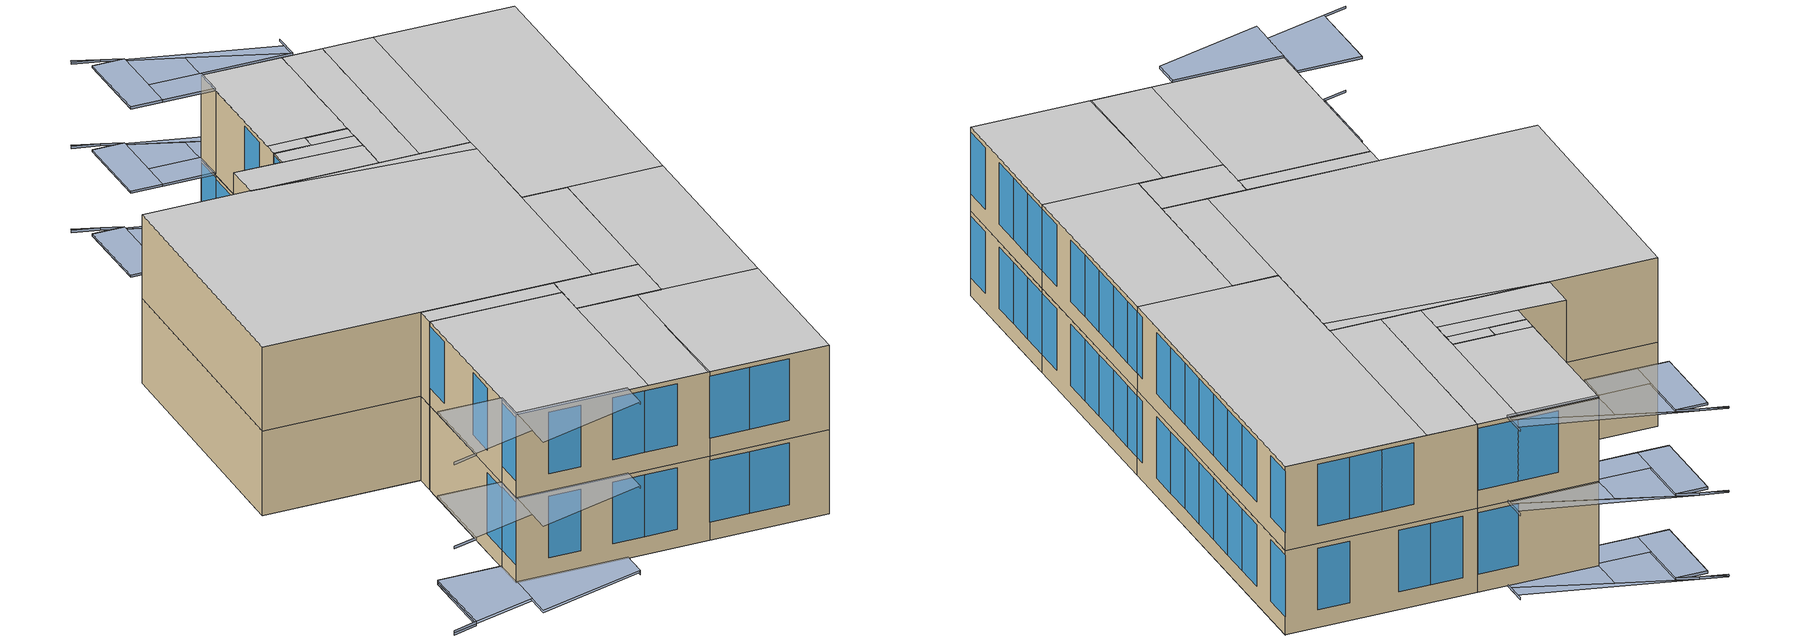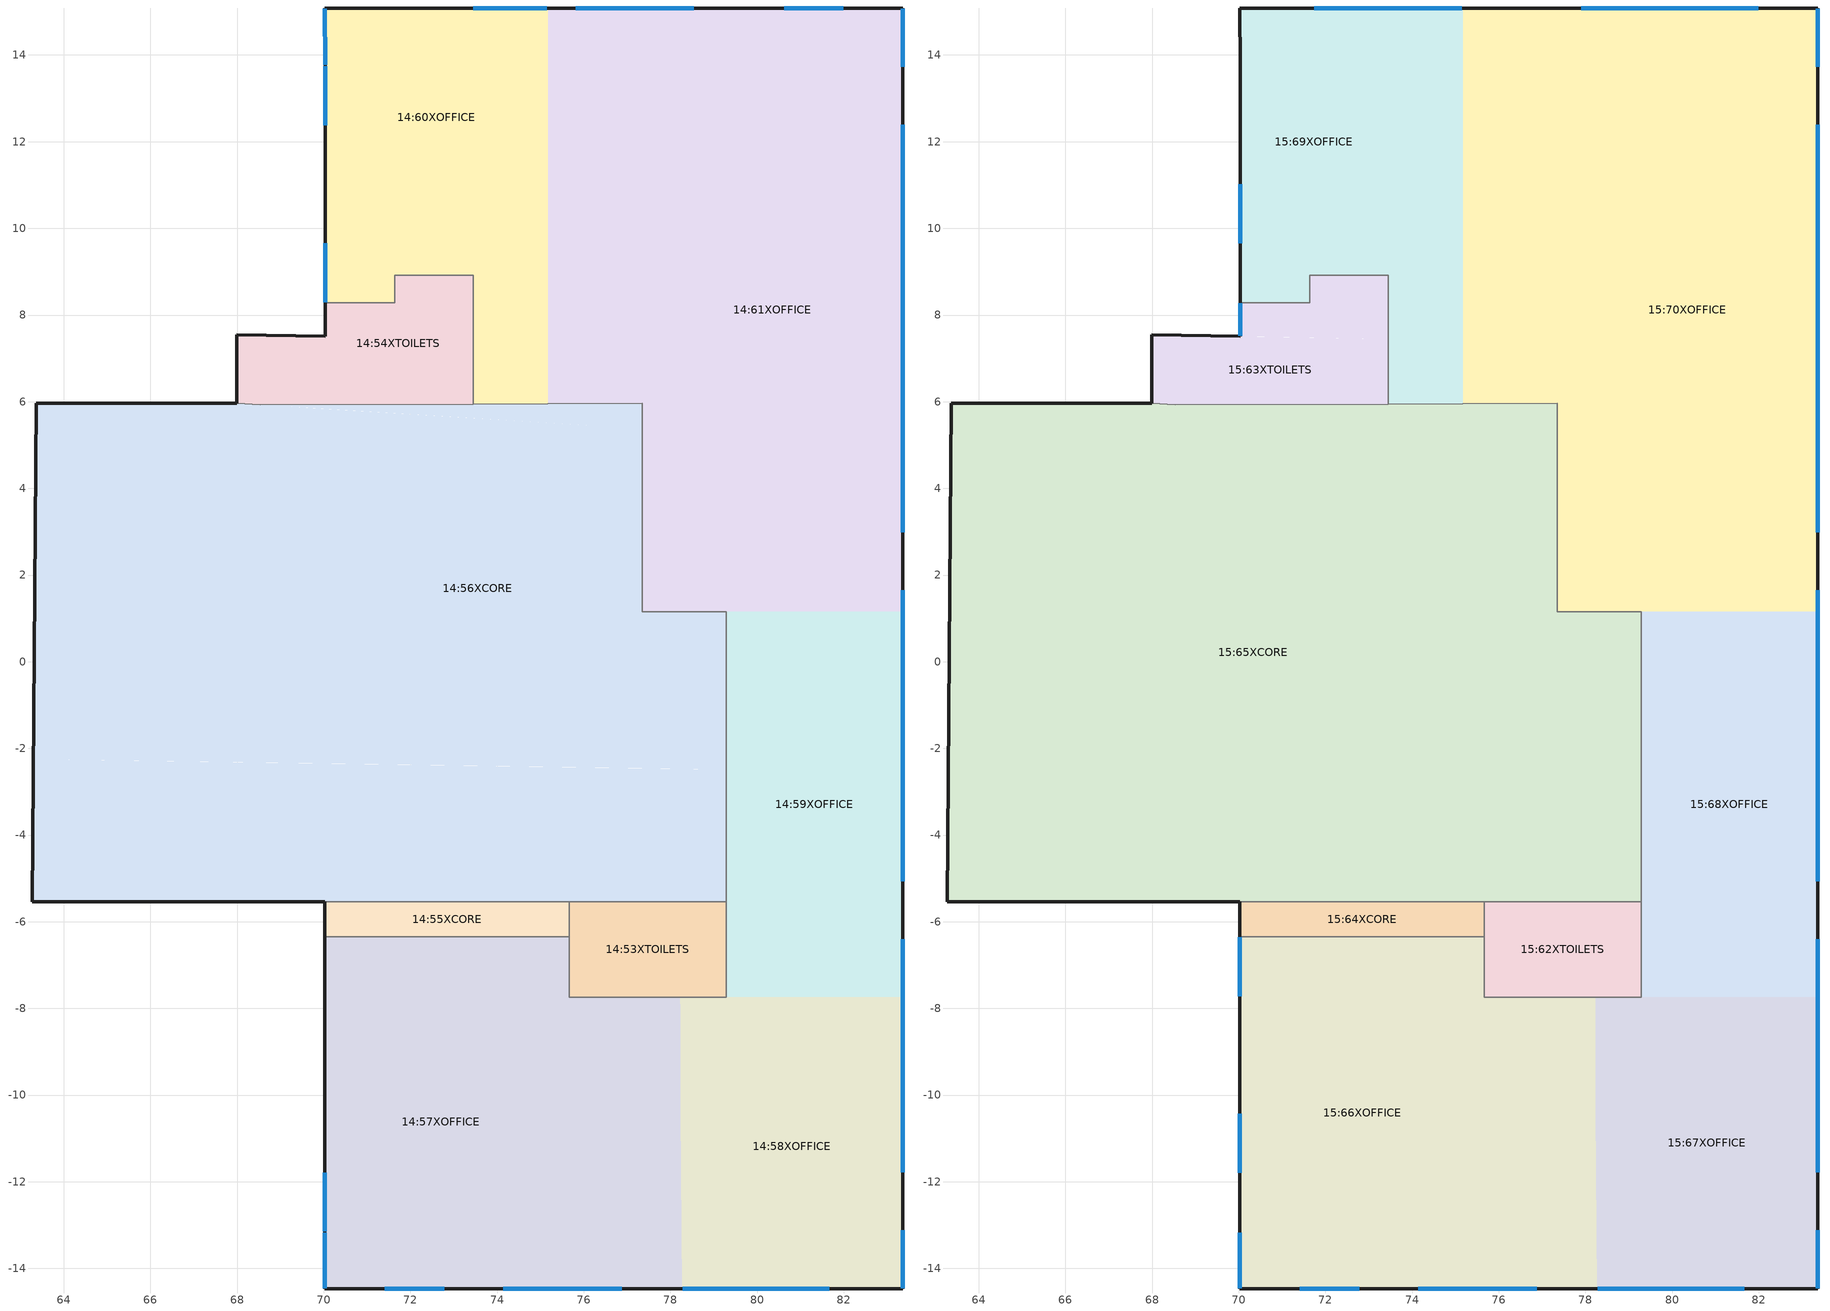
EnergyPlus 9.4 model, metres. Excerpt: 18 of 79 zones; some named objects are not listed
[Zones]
14:56XCORE
 floor to 13:43XINNERSE (0_SemiExposedCeiling 2cm EPS_Rev): 67.99,5.9 65.67,5.9 65.67,5.96 67.99,5.96 z23.43
 floor to 13:42XCORE (0_IntFloor_Reversed_Rev): 77.34,5.37 68.53,5.93 77.34,5.96 z23.43; 68.92,5.9 67.99,5.9 67.99,5.96 z23.43; 69.74,0.95 63.34,0.95 63.34,2.98 63.37,5.9 68.92,5.9 69.74,5.85 z23.43; 79.28,-2.49 77.34,-2.46 77.34,1.15 79.28,1.15 z23.43; 77.34,-2.46 69.74,-2.35 69.74,5.85 77.34,5.37 z23.43; 79.28,-5.35 63.34,-5.35 63.34,-2.25 79.28,-2.49 z23.43
 floor to 13:40XCORE (0_IntFloor_Reversed_Rev): 79.28,-5.54 63.34,-5.54 63.34,-5.35 79.28,-5.35 z23.43
 floor to 13:41XINNERE (0_SemiExposedCeiling 2cm EPS_Rev): 63.34,-5.54 63.27,-5.54 63.28,-4.55 63.34,-4.55 z23.43
 floor to 13:38XCORE (0_IntFloor_Reversed_Rev): 69.74,-2.35 63.34,-2.25 63.34,0.95 69.74,0.95 z23.43; 63.34,-4.55 63.28,-4.55 63.34,2.98 z23.43
 floor to 13:37XTOILETS (0_IntFloor_Reversed_Rev): 65.67,5.9 63.37,5.9 63.37,5.96 65.67,5.96 z23.43
 wall outside (0_Ext shadow box - 5cm MineralWool): 67.99,5.96 63.37,5.96 63.27,-5.54 70.03,-5.54 z23.43:27.17
 wall to 14:59XOFFICE (0_SemiExposedWall MineralWool 2.5cm_Rev): 79.28,-5.54 79.28,1.15 z23.43:27.17
 wall to 14:61XOFFICE (0_SemiExposedWall MineralWool 2.5cm_Rev): 79.28,1.15 77.34,1.15 77.34,5.96 75.16,5.95 z23.43:27.17
 wall to 14:60XOFFICE (0_SemiExposedWall MineralWool 2.5cm_Rev): 75.16,5.95 73.44,5.95 z23.43:27.17
 wall to 14:54XTOILETS (0_IntPartition 20cm concrete): 73.44,5.95 68.53,5.93 67.99,5.96 z23.43:27.17
 wall to 14:55XCORE (0_IntPartition 20cm concrete): 70.03,-5.54 75.67,-5.54 z23.43:27.17
 wall to 14:53XTOILETS (0_IntPartition 20cm concrete): 75.67,-5.54 79.28,-5.54 z23.43:27.17
14:54XTOILETS
 floor to 13:43XINNERSE (0_SemiExposedCeiling 2cm EPS_Rev): 73.44,6.4 73.41,6.4 73.34,8.92 73.44,8.92 z23.43; 70.03,7.5 67.99,7.5 67.99,7.54 z23.43
 floor to 13:42XCORE (0_IntFloor_Reversed_Rev): 73.44,5.95 70.04,5.93 70.04,6.4 73.44,6.4 z23.43; 70.04,5.93 68.53,5.93 67.99,5.96 67.99,7.5 70.04,7.5 z23.43
 floor to 13:36XTOILETS (0_IntFloor_Reversed_Rev): 73.36,8.28 71.64,8.28 71.64,8.92 73.34,8.92 z23.43; 73.41,6.4 70.04,6.4 70.03,8.28 73.36,8.28 z23.43
 wall outside (0_Ext shadow box - 5cm MineralWool): 70.03,8.28 70.03,7.5 67.99,7.54 67.99,5.96 z23.43:27.17
 wall to 14:60XOFFICE (0_SemiExposedWall MineralWool 2.5cm_Rev): 73.44,5.95 73.44,8.92 71.64,8.92 71.64,8.28 70.03,8.28 z23.43:27.17
14:61XOFFICE
 floor to 13:43XINNERSE (0_IntFloor_Reversed_Rev): 77.34,6.4 75.16,6.4 75.16,10.05 77.1,9.94 z23.43
 floor to 13:42XCORE (0_SemiExposedFloor 2cm EPS_Reversed_Rev): 77.34,5.96 75.16,5.95 75.16,6.4 77.34,6.4 z23.43
 floor to 13:46XOFFICE (0_IntFloor_Reversed_Rev): 77.34,6.4 77.1,9.94 77.34,10.14 z23.43; 83.36,1.15 77.34,1.15 77.34,10.14 83.36,15.08 z23.43
 floor to 13:47XOFFOCE (0_IntFloor_Reversed_Rev): 83.36,15.08 77.1,9.94 75.16,10.05 75.16,15.08 z23.43
 wall outside (0_Ext shadow box - 5cm MineralWool): 83.36,1.15 83.36,15.08 75.16,15.08 z23.43:27.17
 window (sunergy - 1002): 83.36,13.73 83.36,15.07 / 83.36,2.99 83.36,4.33 / 83.36,4.33 83.36,5.67 / 83.36,5.67 83.36,7.02 / 83.36,7.02 83.36,8.36 / 83.36,8.36 83.36,9.7 / 83.36,9.7 83.36,11.04 / 83.36,11.04 83.36,12.38 / 83.36,1.16 83.36,1.64 z24.23:26.96; 78.53,15.08 77.17,15.08 / 77.17,15.08 75.81,15.08 / 81.99,15.08 80.62,15.08 z24.23:26.97
14:60XOFFICE
 floor to 13:43XINNERSE (0_IntFloor_Reversed_Rev): 71.53,8.5 70.03,8.5 70.03,9 71.53,9 z23.43; 73.33,9 70.03,9 70.03,10.32 73.3,10.15 z23.43; 73.44,8.92 73.34,8.92 73.3,10.15 73.44,10.14 z23.43; 75.16,6.4 73.44,6.4 73.44,10.14 75.16,10.05 z23.43
 floor to 13:42XCORE (0_SemiExposedFloor 2cm EPS_Reversed_Rev): 75.16,5.95 73.44,5.95 73.44,6.4 75.16,6.4 z23.43
 floor to 13:36XTOILETS (0_SemiExposedFloor 2cm EPS_Reversed_Rev): 71.64,8.5 71.53,8.5 71.53,8.92 71.64,8.92 z23.43; 71.64,8.28 70.03,8.28 70.03,8.5 71.64,8.5 z23.43; 73.34,8.92 71.53,8.92 71.53,9 73.33,9 z23.43
 floor to 13:47XOFFOCE (0_IntFloor_Reversed_Rev): 75.16,10.05 70.03,10.32 70.02,15.08 75.16,15.08 z23.43
 wall outside (0_Ext shadow box - 5cm MineralWool): 75.16,15.08 70.02,15.08 70.03,13.75 70.03,8.28 z23.43:27.17
 window (sunergy - 1002): 75.15,15.08 73.44,15.08 z24.23:26.98; 70.02,15.07 70.03,13.77 z24.23:27.02; 70.03,9.66 70.03,8.3 / 70.03,13.74 70.03,12.38 z24.23:26.97
14:59XOFFICE
 floor to 13:45XOFFICE (0_IntFloor_Reversed_Rev): 83.36,-7.74 79.28,-7.74 79.28,1.15 83.36,1.15 z23.43
 wall outside (0_Ext shadow box - 5cm MineralWool): 83.36,-7.74 83.36,1.15 z23.43:27.17
 wall to 14:53XTOILETS (0_SemiExposedWall MineralWool 2.5cm): 79.28,-5.54 79.28,-7.74 z23.43:27.17
 window (sunergy - 1002): 83.36,0.31 83.36,1.15 / 83.36,-5.06 83.36,-3.72 / 83.36,-3.72 83.36,-2.38 / 83.36,-2.38 83.36,-1.04 / 83.36,-1.04 83.36,0.3 / 83.36,-7.74 83.36,-6.41 z24.23:26.96
14:58XOFFICE
 floor to 13:45XOFFICE (0_IntFloor_Reversed_Rev): 83.36,-7.89 79.28,-7.89 79.28,-7.74 83.36,-7.74 z23.43
 floor to 13:40XCORE (0_SemiExposedFloor 2cm EPS_Reversed_Rev): 79.28,-7.89 78.22,-7.89 78.22,-7.74 79.28,-7.74 z23.43
 floor to 13:52XOFFICE (0_IntFloor_Reversed_Rev): 83.36,-14.48 78.27,-14.48 78.22,-10.37 78.22,-7.89 83.36,-7.89 z23.43
 wall outside (0_Ext shadow box - 5cm MineralWool): 78.27,-14.48 83.36,-14.48 83.36,-7.74 z23.43:27.17
 wall to 14:53XTOILETS (0_SemiExposedWall MineralWool 2.5cm): 79.28,-7.74 78.22,-7.74 z23.43:27.17
 window (sunergy - 1002): 83.36,-11.78 83.36,-10.43 / 83.36,-10.43 83.36,-9.09 / 83.36,-9.09 83.36,-7.75 / 83.36,-14.46 83.36,-13.12 z24.23:26.96; 78.28,-14.48 79.97,-14.48 / 79.97,-14.48 81.66,-14.48 z24.23:26.98
14:53XTOILETS
 floor to 13:40XCORE (0_IntFloor_Reversed_Rev): 79.28,-7.74 75.67,-7.74 75.67,-5.54 79.28,-5.54 z23.43
 wall to 14:55XCORE (0_IntPartition 20cm concrete): 75.67,-5.54 75.67,-6.35 z23.43:27.17
 wall to 14:57XOFFICE (0_SemiExposedWall MineralWool 2.5cm_Rev): 75.67,-6.35 75.67,-7.74 78.22,-7.74 z23.43:27.17
14:57XOFFICE
 floor to 13:40XCORE (0_SemiExposedFloor 2cm EPS_Reversed_Rev): 78.22,-7.89 75.67,-7.89 75.67,-7.74 78.22,-7.74 z23.43; 75.38,-6.76 70.02,-6.76 70.02,-6.35 75.38,-6.35 z23.43; 75.67,-7.89 75.38,-7.89 75.38,-6.35 75.67,-6.35 z23.43
 floor to 13:52XOFFICE (0_IntFloor_Reversed_Rev): 78.27,-14.48 78.22,-14.48 78.22,-10.37 z23.43; 78.22,-14.48 75.38,-14.48 75.38,-7.89 78.22,-7.89 z23.43; 75.38,-14.48 70.02,-14.48 70.02,-6.76 75.38,-6.76 z23.43
 wall outside (0_Ext shadow box - 5cm MineralWool): 70.02,-6.35 70.02,-13.16 70.02,-14.48 78.27,-14.48 z23.43:27.17
 wall to 14:55XCORE (0_SemiExposedWall MineralWool 2.5cm): 75.67,-6.35 70.02,-6.35 z23.43:27.17
 window (sunergy - 1002): 70.02,-11.79 70.02,-13.15 / 74.14,-14.48 75.51,-14.48 / 75.51,-14.48 76.88,-14.48 / 71.41,-14.48 72.78,-14.48 z24.23:26.97; 70.02,-13.18 70.02,-14.46 z24.23:27.02
14:55XCORE
 floor to 13:40XCORE (0_IntFloor_Reversed_Rev): 75.67,-6.35 70.02,-6.35 70.03,-5.54 75.67,-5.54 z23.43
 wall outside (0_Ext shadow box - 5cm MineralWool): 70.03,-5.54 70.02,-6.35 z23.43:27.17
15:65XCORE
 floor to 14:56XCORE (0_IntFloor_Reversed_Rev): 77.34,5.37 68.53,5.93 77.34,5.96 z27.17; 79.28,-5.54 77.34,-5.54 77.34,1.15 79.28,1.15 z27.17; 77.34,-5.54 63.27,-5.54 63.37,5.96 67.99,5.96 77.34,5.37 z27.17
 wall outside (0_Ext shadow box - 5cm MineralWool): 67.99,5.96 63.37,5.96 63.27,-5.54 70.03,-5.54 z27.17:30.91
 wall to 15:68XOFFICE (0_SemiExposedWall MineralWool 2.5cm_Rev): 79.28,-5.54 79.28,1.15 z27.17:30.91
 wall to 15:70XOFFICE (0_SemiExposedWall MineralWool 2.5cm_Rev): 79.28,1.15 77.34,1.15 77.34,5.96 75.16,5.95 z27.17:30.91
 wall to 15:69XOFFICE (0_SemiExposedWall MineralWool 2.5cm_Rev): 75.16,5.95 73.44,5.95 z27.17:30.91
 wall to 15:63XTOILETS (0_IntPartition 20cm concrete): 73.44,5.95 68.53,5.93 67.99,5.96 z27.17:30.91
 wall to 15:64XCORE (0_IntPartition 20cm concrete): 70.03,-5.54 75.67,-5.54 z27.17:30.91
 wall to 15:62XTOILETS (0_IntPartition 20cm concrete): 75.67,-5.54 79.28,-5.54 z27.17:30.91
 ceiling to 16:73XCORE (0_IntFloor_Reversed): 68.53,5.93 77.34,5.37 77.34,5.96 z30.91; 77.34,-5.54 79.28,-5.54 79.28,1.15 77.34,1.15 z30.91; 63.27,-5.54 77.34,-5.54 77.34,5.37 67.99,5.96 63.37,5.96 z30.91
15:68XOFFICE
 floor to 14:59XOFFICE (0_IntFloor_Reversed_Rev): 83.36,-7.74 79.28,-7.74 79.28,1.15 83.36,1.15 z27.17
 wall outside (0_Ext shadow box - 5cm MineralWool): 83.36,-7.74 83.36,1.15 z27.17:30.91
 wall to 15:62XTOILETS (0_SemiExposedWall MineralWool 2.5cm): 79.28,-5.54 79.28,-7.74 z27.17:30.91
 window (sunergy - 1002): 83.36,0.31 83.36,1.15 / 83.36,-5.06 83.36,-3.72 / 83.36,-3.72 83.36,-2.38 / 83.36,-2.38 83.36,-1.04 / 83.36,-1.04 83.36,0.3 / 83.36,-7.74 83.36,-6.41 z27.97:30.7
 ceiling to 16:77XOFFICE (0_IntFloor_Reversed): 79.28,-7.74 83.36,-7.74 83.36,1.15 79.28,1.15 z30.91
15:62XTOILETS
 floor to 14:53XTOILETS (0_IntFloor_Reversed_Rev): 79.28,-7.74 75.67,-7.74 75.67,-5.54 79.28,-5.54 z27.17
 wall to 15:64XCORE (0_IntPartition 20cm concrete): 75.67,-5.54 75.67,-6.35 z27.17:30.91
 wall to 15:66XOFFICE (0_SemiExposedWall MineralWool 2.5cm_Rev): 75.67,-6.35 75.67,-7.74 78.22,-7.74 z27.17:30.91
 wall to 15:67XOFFICE (0_SemiExposedWall MineralWool 2.5cm_Rev): 78.22,-7.74 79.28,-7.74 z27.17:30.91
 ceiling to 16:71XTOILETS (0_IntFloor_Reversed): 75.67,-7.74 79.28,-7.74 79.28,-5.54 75.67,-5.54 z30.91
15:63XTOILETS
 floor to 14:54XTOILETS (0_IntFloor_Reversed_Rev): 73.44,8.28 71.64,8.28 71.64,8.92 73.44,8.92 z27.17; 73.44,7.44 70.03,7.5 70.03,8.28 73.44,8.28 z27.17; 73.44,5.95 68.53,5.93 67.99,5.96 67.99,7.54 73.44,7.44 z27.17
 wall outside (0_Ext shadow box - 5cm MineralWool): 70.03,8.28 70.03,7.5 67.99,7.54 67.99,5.96 z27.17:30.91
 wall to 15:69XOFFICE (0_SemiExposedWall MineralWool 2.5cm_Rev): 73.44,5.95 73.44,8.92 71.64,8.92 71.64,8.28 70.03,8.28 z27.17:30.91
 window (sunergy - 1002): 70.03,8.27 70.03,7.52 z27.97:30.81
 ceiling to 16:72XTOILETS (0_IntFloor_Reversed): 71.64,8.28 73.44,8.28 73.44,8.92 71.64,8.92 z30.91; 70.03,7.5 73.44,7.44 73.44,8.28 70.03,8.28 z30.91; 67.99,5.96 68.53,5.93 73.44,5.95 73.44,7.44 67.99,7.54 z30.91
15:70XOFFICE
 floor to 14:61XOFFICE (0_IntFloor_Reversed_Rev): 77.34,5.96 75.16,5.95 75.16,15.08 77.34,15.08 z27.17; 83.36,1.15 77.34,1.15 77.34,15.08 83.36,15.08 z27.17
 wall outside (0_Ext shadow box - 5cm MineralWool): 83.36,1.15 83.36,15.08 75.16,15.08 z27.17:30.91
 window (sunergy - 1002): 83.36,13.73 83.36,15.07 / 83.36,2.99 83.36,4.33 / 83.36,4.33 83.36,5.67 / 83.36,5.67 83.36,7.02 / 83.36,7.02 83.36,8.36 / 83.36,8.36 83.36,9.7 / 83.36,9.7 83.36,11.04 / 83.36,11.04 83.36,12.38 / 83.36,1.16 83.36,1.64 z27.97:30.7; 81.99,15.08 80.62,15.08 / 80.62,15.08 79.26,15.08 / 79.26,15.08 77.9,15.08 z27.97:30.71
 ceiling to 16:79XOFFICE (0_IntFloor_Reversed): 75.16,5.95 77.34,5.96 77.34,15.08 75.16,15.08 z30.91; 77.34,1.15 83.36,1.15 83.36,15.08 77.34,15.08 z30.91
15:69XOFFICE
 floor to 14:60XOFFICE (0_IntFloor_Reversed_Rev): 71.64,8.28 70.03,8.28 70.03,8.92 71.64,8.92 z27.17; 73.44,8.92 70.03,8.92 70.02,15.08 73.44,15.08 z27.17; 75.16,5.95 73.44,5.95 73.44,15.08 75.16,15.08 z27.17
 wall outside (0_Ext shadow box - 5cm MineralWool): 75.16,15.08 70.02,15.08 70.03,13.75 70.03,8.28 z27.17:30.91
 window (sunergy - 1002): 75.15,15.08 73.44,15.08 / 73.44,15.08 71.74,15.08 z27.97:30.72; 70.03,11.02 70.03,9.66 z27.97:30.71
 ceiling to 16:78XOFFICE (0_IntFloor_Reversed): 70.03,8.28 71.64,8.28 71.64,8.92 70.03,8.92 z30.91; 70.03,8.92 73.44,8.92 73.44,15.08 70.02,15.08 z30.91; 73.44,5.95 75.16,5.95 75.16,15.08 73.44,15.08 z30.91
15:66XOFFICE
 floor to 14:57XOFFICE (0_IntFloor_Reversed_Rev): 78.27,-14.48 78.22,-14.48 78.22,-10.37 z27.17; 78.22,-14.48 75.67,-14.48 75.67,-7.74 78.22,-7.74 z27.17; 75.67,-14.48 70.02,-14.48 70.02,-6.35 75.67,-6.35 z27.17
 wall outside (0_Ext shadow box - 5cm MineralWool): 70.02,-6.35 70.02,-13.16 70.02,-14.48 78.27,-14.48 z27.17:30.91
 wall to 15:64XCORE (0_SemiExposedWall MineralWool 2.5cm): 75.67,-6.35 70.02,-6.35 z27.17:30.91
 window (sunergy - 1002): 70.02,-10.43 70.02,-11.79 / 70.02,-6.36 70.02,-7.72 / 74.14,-14.48 75.51,-14.48 / 75.51,-14.48 76.88,-14.48 / 71.41,-14.48 72.78,-14.48 z27.97:30.71; 70.02,-13.18 70.02,-14.46 z27.97:30.76
 ceiling to 16:75XOFFICE (0_IntFloor_Reversed): 78.22,-14.48 78.27,-14.48 78.22,-10.37 z30.91; 75.67,-14.48 78.22,-14.48 78.22,-7.74 75.67,-7.74 z30.91; 70.02,-14.48 75.67,-14.48 75.67,-6.35 70.02,-6.35 z30.91
15:64XCORE
 floor to 14:55XCORE (0_IntFloor_Reversed_Rev): 75.67,-6.35 70.02,-6.35 70.03,-5.54 75.67,-5.54 z27.17
 wall outside (0_Ext shadow box - 5cm MineralWool): 70.03,-5.54 70.02,-6.35 z27.17:30.91
 ceiling to 16:74XCORE (0_IntFloor_Reversed): 70.02,-6.35 75.67,-6.35 75.67,-5.54 70.03,-5.54 z30.91
15:67XOFFICE
 floor to 14:58XOFFICE (0_IntFloor_Reversed_Rev): 83.36,-14.48 78.27,-14.48 78.22,-10.37 78.22,-7.74 83.36,-7.74 z27.17
 wall outside (0_Ext shadow box - 5cm MineralWool): 78.27,-14.48 83.36,-14.48 83.36,-7.74 z27.17:30.91
 window (sunergy - 1002): 83.36,-11.78 83.36,-10.43 / 83.36,-10.43 83.36,-9.09 / 83.36,-9.09 83.36,-7.75 / 83.36,-14.46 83.36,-13.12 z27.97:30.7; 78.28,-14.48 79.97,-14.48 / 79.97,-14.48 81.66,-14.48 z27.97:30.72
 ceiling to 16:76XOFFICE (0_IntFloor_Reversed): 78.27,-14.48 83.36,-14.48 83.36,-7.74 78.22,-7.74 78.22,-10.37 z30.91
shading: 74.76,-15.68 74.76,-14.48 / 74.76,-14.48 70.02,-14.48 / 70.02,-14.48 70.02,-13.16 / 70.02,-13.16 67.29,-13.16 / 67.29,-13.16 67.29,-16.77 / 67.29,-16.77 66.22,-17.07 z23.33:23.43; 74.76,-15.68 74.76,-14.48 / 74.76,-14.48 70.02,-14.48 / 70.02,-14.48 70.02,-13.16 / 70.02,-13.16 67.29,-13.16 / 67.29,-13.16 67.29,-16.77 / 67.29,-16.77 66.22,-17.07 / 65.78,17.96 66.9,17.68 / 66.9,17.68 67.78,17.38 / 67.78,17.38 66.42,17.38 / 66.42,17.38 66.42,13.77 / 66.42,13.77 67.78,13.77 / 67.78,13.77 70.02,13.77 / 70.02,13.77 70.02,15.08 / 70.02,15.08 73.91,15.08 / 73.91,15.08 73.91,16.29 z23.43:23.53; 74.76,-15.68 74.76,-14.48 / 74.76,-14.48 70.02,-14.48 / 70.02,-14.48 70.02,-13.16 / 70.02,-13.16 67.29,-13.16 / 67.29,-13.16 67.29,-16.77 / 67.29,-16.77 66.22,-17.07 / 65.78,17.96 66.9,17.68 / 66.9,17.68 67.78,17.38 / 67.78,17.38 66.42,17.38 / 66.42,17.38 66.42,13.77 / 66.42,13.77 67.78,13.77 / 67.78,13.77 70.02,13.77 / 70.02,13.77 70.02,15.08 / 70.02,15.08 73.91,15.08 / 73.91,15.08 73.91,16.29 z27.17:27.27; 74.76,-15.68 74.76,-14.48 / 74.76,-14.48 70.02,-14.48 / 70.02,-14.48 70.02,-13.16 / 70.02,-13.16 67.29,-13.16 / 67.29,-13.16 67.29,-16.77 / 67.29,-16.77 66.22,-17.07 / 65.78,17.96 66.9,17.68 / 66.9,17.68 67.78,17.38 / 67.78,17.38 66.42,17.38 / 66.42,17.38 66.42,13.77 / 66.42,13.77 67.78,13.77 / 67.78,13.77 70.02,13.77 / 70.02,13.77 70.02,15.08 / 70.02,15.08 73.91,15.08 / 73.91,15.08 73.91,16.29 z30.91:31.01; 70.02,-17.04 74.76,-15.68 74.76,-14.48 70.02,-14.48 z23.43; 67.29,-16.77 70.02,-15.99 70.02,-13.16 67.29,-13.16 z23.43; 70.02,-14.48 67.29,-14.48 67.29,-13.16 70.02,-13.16 z23.33; 70.02,-17.04 74.76,-15.68 74.76,-14.48 70.02,-14.48 z23.53; 67.29,-16.77 70.02,-15.99 70.02,-13.16 67.29,-13.16 z23.53; 70.02,-14.48 67.29,-14.48 67.29,-13.16 70.02,-13.16 z23.43; 65.78,17.96 66.9,17.68 65.8,18.06 z23.53; 67.78,13.77 70.02,13.77 70.02,15.08 67.78,15.08 z23.53; 73.91,15.08 70.02,15.08 70.02,16.6 73.91,15.26 z23.43; 70.02,13.77 67.78,13.77 67.78,17.38 70.02,16.6 z23.43; 73.91,15.26 66.9,17.68 73.91,15.91 z23.43; 67.78,13.77 67.78,17.38 66.42,17.38 66.42,13.77 z23.53; 67.78,17.38 67.78,13.77 66.42,13.77 66.42,17.38 z23.43; 70.02,-17.04 74.76,-15.68 74.76,-14.48 70.02,-14.48 z27.27; 67.29,-16.77 70.02,-15.99 70.02,-13.16 67.29,-13.16 z27.27; 70.02,-14.48 67.29,-14.48 67.29,-13.16 70.02,-13.16 z27.17; 65.78,17.96 66.9,17.68 65.8,18.06 z27.27; 67.78,13.77 70.02,13.77 70.02,15.08 67.78,15.08 z27.27; 73.91,15.08 70.02,15.08 70.02,16.6 73.91,15.26 z27.17; 70.02,13.77 67.78,13.77 67.78,17.38 70.02,16.6 z27.17; 73.91,15.26 66.9,17.68 73.91,15.91 z27.17; 67.78,13.77 67.78,17.38 66.42,17.38 66.42,13.77 z27.27; 67.78,17.38 67.78,13.77 66.42,13.77 66.42,17.38 z27.17; 70.02,-17.04 74.76,-15.68 74.76,-14.48 70.02,-14.48 z31.01; 67.29,-16.77 70.02,-15.99 70.02,-13.16 67.29,-13.16 z31.01; 70.02,-14.48 67.29,-14.48 67.29,-13.16 70.02,-13.16 z30.91; 65.78,17.96 66.9,17.68 65.8,18.06 z31.01; 67.78,13.77 70.02,13.77 70.02,15.08 67.78,15.08 z31.01; 73.91,15.08 70.02,15.08 70.02,16.6 73.91,15.26 z30.91; 70.02,13.77 67.78,13.77 67.78,17.38 70.02,16.6 z30.91; 73.91,15.26 66.9,17.68 73.91,15.91 z30.91; 67.78,13.77 67.78,17.38 66.42,17.38 66.42,13.77 z31.01; 67.78,17.38 67.78,13.77 66.42,13.77 66.42,17.38 z30.91
[Site:Location]
1 (01-01:31-12)  (01-01:31-12): Latitude=31.23; Longitude=34.78; Time Zone=2; Elevation {m}=280
[Site:GroundTemperature:BuildingSurface]
18, 18, 18, 18, 18, 18, 18, 18, 18, 18, 18, 18
[Site:GroundTemperature:Deep]
18, 18, 18, 18, 18, 18, 18, 18, 18, 18, 18, 18
[Site:GroundTemperature:Shallow]
18, 18, 18, 18, 18, 18, 18, 18, 18, 18, 18, 18
[Site:GroundTemperature:FCfactorMethod]
January FCfactorMethod ground temperature {C}=18.44; Februry FCfactorMethod ground temperature {C}=15.24; March FCfactorMethod ground temperature {C}=13.28; April FCfactorMethod ground temperature {C}=12.69; May FCfactorMethod ground temperature {C}=13.86; June FCfactorMethod ground temperature {C}=16.52; July FCfactorMethod ground temperature {C}=19.81; August FCfactorMethod ground temperature {C}=23.04; September FCfactorMethod ground temperature {C}=25.2; October FCfactorMethod ground temperature {C}=25.71; November FCfactorMethod ground temperature {C}=24.46; December FCfactorMethod ground temperature {C}=21.85
[Site:GroundReflectance]
0.2, 0.2, 0.2, 0.2, 0.2, 0.2, 0.2, 0.2, 0.2, 0.2, 0.2, 0.2
[Site:GroundReflectance:SnowModifier]
2, 2
[Building]
Office new: North Axis=0; Terrain=City; Loads Convergence Tolerance=.04; Temperature Convergence Tolerance=.4; Solar Distribution=FullExterior; Maximum number of warmup days=25; Minimum number of warmup days=6
[Material:NoMass]
9_RVAL_2: Roughness=Rough; Resistance {m2-K/w}=.18; Thermal Emittance=0.9; Solar Absorptance=0.7; Visible Absorptance=0.7
[Construction]
0_IntFloor_Reversed: _1045_IntTiah_Cement Lime Plaster_2.1_.02, _1045_RegularConcrete_1.1.1_.2, _1045 Sand and gravel_10.1_.1, _1045_Cemented Plaster_2.2_.02, _1045 Ceramic porcelain_12.1_.02
0_IntFloor_Reversed_Rev: _1045 Ceramic porcelain_12.1_.02, _1045_Cemented Plaster_2.2_.02, _1045 Sand and gravel_10.1_.1, _1045_RegularConcrete_1.1.1_.2, _1045_IntTiah_Cement Lime Plaster_2.1_.02
0_SemiExposedWall MineralWool 2.5cm: _1045 Gypsum Board_3.3_.0125, _1045 Mineral Wool 12_14.6_.025, _1045_RegularConcrete_1.1.1_.2, _1045_IntTiah_Cement Lime Plaster_2.1_.015
0_SemiExposedWall MineralWool 2.5cm_Rev: _1045_IntTiah_Cement Lime Plaster_2.1_.015, _1045_RegularConcrete_1.1.1_.2, _1045 Mineral Wool 12_14.6_.025, _1045 Gypsum Board_3.3_.0125
0_IntPartition 20cm concrete: _1045_IntTiah_Cement Lime Plaster_2.1_.015, _1045_RegularConcrete_1.1.1_.2, _1045_IntTiah_Cement Lime Plaster_2.1_.015
0_Ext shadow box - 5cm MineralWool: _1045 Regular Glass_6.1_.006, 9_RVAL_2, _1045 Regular Glass_6.1_.006, _1045 Mineral Wool 12_14.6_.05, _1045 Gypsum Board_3.3_.0125
0_SemiExposedCeiling 2cm EPS_Rev; 0_SemiExposedFloor 2cm EPS_Reversed_Rev: _1045_Cemented Plaster_2.2_.02, _1045_RegularConcrete_1.1.1_.2, _1045 Expanded Polystyrene EPS 30_14.1_.02, _1045 Sand and gravel_10.1_.1, _1045_Cemented Plaster_2.2_.02, _1045 Ceramic porcelain_12.1_.01
sunergy - 1002: Simple sunergy - 1002
[Material] Thermal Emittance=.9
Name | Roughness | Thickness {m} | Conductivity {w/m-K} | Density {kg/m3} | Specific Heat {J/kg-K} | Solar Absorptance | Visible Absorptance
_1045 Ceramic porcelain_12.1_.02 | Smooth | .02 | 1.3 | 2300 | 840 | .4 | .4
_1045_Cemented Plaster_2.2_.02 | Rough | .02 | 1 | 1800 | 1000 | .4 | .4
_1045 Sand and gravel_10.1_.1 | Rough | .1 | 2 | 1950 | 1045 | .4 | .4
_1045_RegularConcrete_1.1.1_.2 | MediumRough | .2 | 2 | 2400 | 1000 | .4 | .4
_1045_IntTiah_Cement Lime Plaster_2.1_.02 | Smooth | .02 | .8 | 1600 | 1000 | .4 | .4
_1045 Gypsum Board_3.3_.0125 | Smooth | .0125 | .25 | 800 | 1000 | .4 | .4
_1045 Mineral Wool 12_14.6_.025 | Rough | .025 | .036 | 12 | 1030 | .4 | .4
_1045_IntTiah_Cement Lime Plaster_2.1_.015 | Smooth | .015 | .8 | 1600 | 1000 | .4 | .4
_1045 Regular Glass_6.1_.006 | VerySmooth | .006 | 1 | 2500 | 750 | .6 | .6
_1045 Mineral Wool 12_14.6_.05 | Rough | .05 | .036 | 12 | 1030 | .4 | .4
_1045 Ceramic porcelain_12.1_.01 | Smooth | .01 | 1.3 | 2300 | 840 | .4 | .4
_1045 Expanded Polystyrene EPS 30_14.1_.02 | Rough | .02 | .034 | 30 | 1450 | .4 | .4
[WindowMaterial:SimpleGlazingSystem]
Simple sunergy - 1002: U-value W/m2/K=2.16; Solar Heat Gain Coefficient=.32; Visible Transmittance=.3
[Zone] Relative North (to building)=0; Zone Type=1; Zone multiplier=1; Zone inside convection algorithm=TARP
Name | Zone volume | Floor Area | Part Of Total Floor Area
14:56XCORE; 15:65XCORE | 586.6672 | 174.0852 | No
14:59XOFFICE; 15:68XOFFICE | 122.6751 | 36.2944 | Yes
14:53XTOILETS; 15:62XTOILETS | 26.8772 | 7.9754 | No
14:54XTOILETS; 15:63XTOILETS | 41.7426 | 12.3865 | No
14:61XOFFICE; 15:70XOFFICE | 350.704 | 103.7586 | Yes
14:60XOFFICE; 15:69XOFFICE | 127.7311 | 37.7903 | Yes
14:57XOFFICE; 15:66XOFFICE | 213.4697 | 63.1567 | Yes
14:55XCORE; 15:64XCORE | 15.4436 | 4.5827 | No
14:58XOFFICE; 15:67XOFFICE | 116.6935 | 34.5247 | Yes
[PEOPLE] Number of People SCHEDULE=0_Baseline Office Occupency Schedule; Number of People Calculation Method=People/Area; People per Zone Floor Area=.12; radiant fraction=.3; User Specified Sensible Fraction=AutoCalculate; CO2 generation rate per unit of activity level (units m3/s-W=3.82e-08; Enable ASHRAE 55 comfort warnings=No; MRT Calculation Type=ZoneAveraged; Work Efficiency SCHEDULE Name (0.0-1.0,real)=Work efficiency; Clothing Insulation Calculation Method=ClothingInsulationSchedule; Air Velocity SCHEDULE Name (units m/s, real)=Default Air Velocity for Comfort Calculations
Name | Zone | Activity level SCHEDULE Name (units W/person, real) | Clothing Insulation SCHEDULE Name (real)
People 14:59XOFFICE | 14:59XOFFICE | Activity Schedule 22106 | Clothing Schedule 22106
People 14:61XOFFICE | 14:61XOFFICE | Activity Schedule 22135 | Clothing Schedule 22135
People 14:60XOFFICE | 14:60XOFFICE | Activity Schedule 22145 | Clothing Schedule 22145
People 14:57XOFFICE | 14:57XOFFICE | Activity Schedule 22157 | Clothing Schedule 22157
People 14:58XOFFICE | 14:58XOFFICE | Activity Schedule 22175 | Clothing Schedule 22175
People 15:68XOFFICE | 15:68XOFFICE | Activity Schedule 22274 | Clothing Schedule 22274
People 15:70XOFFICE | 15:70XOFFICE | Activity Schedule 22303 | Clothing Schedule 22303
People 15:69XOFFICE | 15:69XOFFICE | Activity Schedule 22313 | Clothing Schedule 22313
People 15:66XOFFICE | 15:66XOFFICE | Activity Schedule 22325 | Clothing Schedule 22325
People 15:67XOFFICE | 15:67XOFFICE | Activity Schedule 22343 | Clothing Schedule 22343
[Lights] Lighting SCHEDULE=0_Baseline Office Lighting Schedule; Design Level calculation method=Watts/Area; Watts per Zone Area {W/m2}=12; Return Air Fraction=0; Radiant fraction=.72; Fraction Visible=.18; Fraction Replaceable=1
Name | Zone | LightsEndUseKey
14:59XOFFICE General lighting | 14:59XOFFICE | ELECTRIC EQUIPMENT#14:59XOFFICE#GeneralLights
14:61XOFFICE General lighting | 14:61XOFFICE | ELECTRIC EQUIPMENT#14:61XOFFICE#GeneralLights
14:60XOFFICE General lighting | 14:60XOFFICE | ELECTRIC EQUIPMENT#14:60XOFFICE#GeneralLights
14:57XOFFICE General lighting | 14:57XOFFICE | ELECTRIC EQUIPMENT#14:57XOFFICE#GeneralLights
14:58XOFFICE General lighting | 14:58XOFFICE | ELECTRIC EQUIPMENT#14:58XOFFICE#GeneralLights
15:68XOFFICE General lighting | 15:68XOFFICE | ELECTRIC EQUIPMENT#15:68XOFFICE#GeneralLights
15:70XOFFICE General lighting | 15:70XOFFICE | ELECTRIC EQUIPMENT#15:70XOFFICE#GeneralLights
15:69XOFFICE General lighting | 15:69XOFFICE | ELECTRIC EQUIPMENT#15:69XOFFICE#GeneralLights
15:66XOFFICE General lighting | 15:66XOFFICE | ELECTRIC EQUIPMENT#15:66XOFFICE#GeneralLights
15:67XOFFICE General lighting | 15:67XOFFICE | ELECTRIC EQUIPMENT#15:67XOFFICE#GeneralLights
[OtherEquipment] Fuel Type=Electricity; Design Level calculation method=Watts/Area; Latent fraction=0; Radiant fraction=.2; Fraction Lost=0; Carbon Dioxide Generation Rate=0; End-use category=General
Name | Zone | Equipment SCHEDULE | Watts per Zone Area {watts/m2}
14:59XOFFICE Computing gain | 14:59XOFFICE | 0_Baseline Office Non Fixed Equipment Schedule | 8
14:59XOFFICE Equipment gain | 14:59XOFFICE | 0_Baseline Office Fixed Equipment Schedule | .4
14:61XOFFICE Computing gain | 14:61XOFFICE | 0_Baseline Office Non Fixed Equipment Schedule | 8
14:61XOFFICE Equipment gain | 14:61XOFFICE | 0_Baseline Office Fixed Equipment Schedule | .4
14:60XOFFICE Computing gain | 14:60XOFFICE | 0_Baseline Office Non Fixed Equipment Schedule | 8
14:60XOFFICE Equipment gain | 14:60XOFFICE | 0_Baseline Office Fixed Equipment Schedule | .4
14:57XOFFICE Computing gain | 14:57XOFFICE | 0_Baseline Office Non Fixed Equipment Schedule | 8
14:57XOFFICE Equipment gain | 14:57XOFFICE | 0_Baseline Office Fixed Equipment Schedule | .4
14:58XOFFICE Computing gain | 14:58XOFFICE | 0_Baseline Office Non Fixed Equipment Schedule | 8
14:58XOFFICE Equipment gain | 14:58XOFFICE | 0_Baseline Office Fixed Equipment Schedule | .4
15:68XOFFICE Computing gain | 15:68XOFFICE | 0_Baseline Office Non Fixed Equipment Schedule | 8
15:68XOFFICE Equipment gain | 15:68XOFFICE | 0_Baseline Office Fixed Equipment Schedule | .4
15:70XOFFICE Computing gain | 15:70XOFFICE | 0_Baseline Office Non Fixed Equipment Schedule | 8
15:70XOFFICE Equipment gain | 15:70XOFFICE | 0_Baseline Office Fixed Equipment Schedule | .4
15:69XOFFICE Computing gain | 15:69XOFFICE | 0_Baseline Office Non Fixed Equipment Schedule | 8
15:69XOFFICE Equipment gain | 15:69XOFFICE | 0_Baseline Office Fixed Equipment Schedule | .4
15:66XOFFICE Computing gain | 15:66XOFFICE | 0_Baseline Office Non Fixed Equipment Schedule | 8
15:66XOFFICE Equipment gain | 15:66XOFFICE | 0_Baseline Office Fixed Equipment Schedule | .4
15:67XOFFICE Computing gain | 15:67XOFFICE | 0_Baseline Office Non Fixed Equipment Schedule | 8
15:67XOFFICE Equipment gain | 15:67XOFFICE | 0_Baseline Office Fixed Equipment Schedule | .4
[ZoneInfiltration:DesignFlowRate] Infiltration SCHEDULE=On 24/7; Design Volume Flow Rate calculation method=Flow/zone; Constant Term Coefficient=1; Temperature Term Coefficient=0; Velocity Term Coefficient=0; Velocity Squared Term Coefficient=0
Name | Zone | Design Volume Flow Rate (m3/s)
14:56XCORE Infiltration | 14:56XCORE | .162963
14:59XOFFICE Infiltration | 14:59XOFFICE | .034076
14:53XTOILETS Infiltration | 14:53XTOILETS | .007466
14:54XTOILETS Infiltration | 14:54XTOILETS | .011595
14:61XOFFICE Infiltration | 14:61XOFFICE | .097418
14:60XOFFICE Infiltration | 14:60XOFFICE | .035481
14:57XOFFICE Infiltration | 14:57XOFFICE | .059297
14:55XCORE Infiltration | 14:55XCORE | .00429
14:58XOFFICE Infiltration | 14:58XOFFICE | .032415
15:65XCORE Infiltration | 15:65XCORE | .162963
15:68XOFFICE Infiltration | 15:68XOFFICE | .034076
15:62XTOILETS Infiltration | 15:62XTOILETS | .007466
15:63XTOILETS Infiltration | 15:63XTOILETS | .011595
15:70XOFFICE Infiltration | 15:70XOFFICE | .097418
15:69XOFFICE Infiltration | 15:69XOFFICE | .035481
15:66XOFFICE Infiltration | 15:66XOFFICE | .059297
15:64XCORE Infiltration | 15:64XCORE | .00429
15:67XOFFICE Infiltration | 15:67XOFFICE | .032415
[Daylighting:Controls] Daylighting Method=SplitFlux; Availability Schedule=On; Lighting Control Type=Stepped; Number of Stepped Control Steps=1; Probability Lighting will be Reset When Needed in Manual Stepped Control=1; Glare Calculation Azimuth Angle of View Direction Clockwise from Zone y-Axis=0; Maximum Allowable Discomfort Glare Index=22; DElight Gridding Resolution=1; Fraction of Zone Controlled by Reference Point 1=1; Illuminance Setpoint at Reference Point 1 {lux}=500
Name | Zone | Glare Calculation Daylighting Reference Point | Daylighting Reference Point 1
14:59XOFFICE | 14:59XOFFICE | 14:59XOFFICE Ref Point 1 | 14:59XOFFICE Ref Point 1
14:61XOFFICE | 14:61XOFFICE | 14:61XOFFICE Ref Point 1 | 14:61XOFFICE Ref Point 1
14:60XOFFICE | 14:60XOFFICE | 14:60XOFFICE Ref Point 1 | 14:60XOFFICE Ref Point 1
14:57XOFFICE | 14:57XOFFICE | 14:57XOFFICE Ref Point 1 | 14:57XOFFICE Ref Point 1
14:58XOFFICE | 14:58XOFFICE | 14:58XOFFICE Ref Point 1 | 14:58XOFFICE Ref Point 1
15:68XOFFICE | 15:68XOFFICE | 15:68XOFFICE Ref Point 1 | 15:68XOFFICE Ref Point 1
15:70XOFFICE | 15:70XOFFICE | 15:70XOFFICE Ref Point 1 | 15:70XOFFICE Ref Point 1
15:69XOFFICE | 15:69XOFFICE | 15:69XOFFICE Ref Point 1 | 15:69XOFFICE Ref Point 1
15:66XOFFICE | 15:66XOFFICE | 15:66XOFFICE Ref Point 1 | 15:66XOFFICE Ref Point 1
15:67XOFFICE | 15:67XOFFICE | 15:67XOFFICE Ref Point 1 | 15:67XOFFICE Ref Point 1
[ZoneControl:Thermostat]
14:59XOFFICE Thermostat: 14:59XOFFICE, Zone Control Type Sched, ThermostatSetpoint:DualSetpoint, Dual Setpoint - Zone 14:59XOFFICE
14:61XOFFICE Thermostat: 14:61XOFFICE, Zone Control Type Sched, ThermostatSetpoint:DualSetpoint, Dual Setpoint - Zone 14:61XOFFICE
14:60XOFFICE Thermostat: 14:60XOFFICE, Zone Control Type Sched, ThermostatSetpoint:DualSetpoint, Dual Setpoint - Zone 14:60XOFFICE
14:57XOFFICE Thermostat: 14:57XOFFICE, Zone Control Type Sched, ThermostatSetpoint:DualSetpoint, Dual Setpoint - Zone 14:57XOFFICE
14:58XOFFICE Thermostat: 14:58XOFFICE, Zone Control Type Sched, ThermostatSetpoint:DualSetpoint, Dual Setpoint - Zone 14:58XOFFICE
15:68XOFFICE Thermostat: 15:68XOFFICE, Zone Control Type Sched, ThermostatSetpoint:DualSetpoint, Dual Setpoint - Zone 15:68XOFFICE
15:70XOFFICE Thermostat: 15:70XOFFICE, Zone Control Type Sched, ThermostatSetpoint:DualSetpoint, Dual Setpoint - Zone 15:70XOFFICE
15:69XOFFICE Thermostat: 15:69XOFFICE, Zone Control Type Sched, ThermostatSetpoint:DualSetpoint, Dual Setpoint - Zone 15:69XOFFICE
15:66XOFFICE Thermostat: 15:66XOFFICE, Zone Control Type Sched, ThermostatSetpoint:DualSetpoint, Dual Setpoint - Zone 15:66XOFFICE
15:67XOFFICE Thermostat: 15:67XOFFICE, Zone Control Type Sched, ThermostatSetpoint:DualSetpoint, Dual Setpoint - Zone 15:67XOFFICE
[ThermostatSetpoint:DualSetpoint]
Dual Setpoint - Zone 14:59XOFFICE: 14:59XOFFICE Heating Setpoint Schedule, 14:59XOFFICE Cooling SP Sch
Dual Setpoint - Zone 14:61XOFFICE: 14:61XOFFICE Heating Setpoint Schedule, 14:61XOFFICE Cooling SP Sch
Dual Setpoint - Zone 14:60XOFFICE: 14:60XOFFICE Heating Setpoint Schedule, 14:60XOFFICE Cooling SP Sch
Dual Setpoint - Zone 14:57XOFFICE: 14:57XOFFICE Heating Setpoint Schedule, 14:57XOFFICE Cooling SP Sch
Dual Setpoint - Zone 14:58XOFFICE: 14:58XOFFICE Heating Setpoint Schedule, 14:58XOFFICE Cooling SP Sch
Dual Setpoint - Zone 15:68XOFFICE: 15:68XOFFICE Heating Setpoint Schedule, 15:68XOFFICE Cooling SP Sch
Dual Setpoint - Zone 15:70XOFFICE: 15:70XOFFICE Heating Setpoint Schedule, 15:70XOFFICE Cooling SP Sch
Dual Setpoint - Zone 15:69XOFFICE: 15:69XOFFICE Heating Setpoint Schedule, 15:69XOFFICE Cooling SP Sch
Dual Setpoint - Zone 15:66XOFFICE: 15:66XOFFICE Heating Setpoint Schedule, 15:66XOFFICE Cooling SP Sch
Dual Setpoint - Zone 15:67XOFFICE: 15:67XOFFICE Heating Setpoint Schedule, 15:67XOFFICE Cooling SP Sch
[Zone equipment]
14:59XOFFICE: 14:59XOFFICE Ideal Loads Air
14:61XOFFICE: 14:61XOFFICE Ideal Loads Air
14:60XOFFICE: 14:60XOFFICE Ideal Loads Air
14:57XOFFICE: 14:57XOFFICE Ideal Loads Air
14:58XOFFICE: 14:58XOFFICE Ideal Loads Air
15:68XOFFICE: 15:68XOFFICE Ideal Loads Air
15:70XOFFICE: 15:70XOFFICE Ideal Loads Air
15:69XOFFICE: 15:69XOFFICE Ideal Loads Air
15:66XOFFICE: 15:66XOFFICE Ideal Loads Air
15:67XOFFICE: 15:67XOFFICE Ideal Loads Air
[Schedule:Compact]
On; On 24/7: Any Number, Through: 12/31, For: AllDays, Until: 24:00, 1
Work efficiency: Any Number, Through: 12/31, For: AllDays, Until: 24:00, 0
Default Air Velocity for Comfort Calculations: Any Number, Through: 12/31, For: AllDays, Until: 24:00, 0.137
0_Baseline Office Lighting Schedule: Fraction, Through: 31 Dec, For: Sunday Monday Tuesday Wednesday Thursday, Until: 08:00, 0.0666, Until: 17:00, 1, Until: 24:00, 0.0666, For: Friday Saturday, Until: 24:00, 0, For: AllOtherDays, Until: 24:00, 0
0_Baseline Office Non Fixed Equipment Schedule: Fraction, Through: 31 Dec, For: Alldays, Until: 08:00, 0, Until: 17:00, 1, Until: 24:00, 0
0_Baseline Office Fixed Equipment Schedule: Fraction, Through: 31 Dec, For: AllDays, Until: 24:00, 1
0_Baseline Office Occupency Schedule: Fraction, Through: 31 Dec, For: AllDays, Until: 08:00, 0, Until: 17:00, 1, Until: 24:00, 0
Activity Schedule 22106; Activity Schedule 22135; Activity Schedule 22145; Activity Schedule 22157; Activity Schedule 22175; Activity Schedule 22274; Activity Schedule 22303; Activity Schedule 22313; Activity Schedule 22325; Activity Schedule 22343: Any Number, Through: 12/31, For: AllDays, Until: 24:00, 126
Clothing Schedule 22106; Clothing Schedule 22135; Clothing Schedule 22145; Clothing Schedule 22157; Clothing Schedule 22175; Clothing Schedule 22274; Clothing Schedule 22303; Clothing Schedule 22313; Clothing Schedule 22325; Clothing Schedule 22343: Any Number, Through: 4/1, For: AllDays, Until: 24:00, 1, Through: 9/30, For: AllDays, Until: 24:00, .5, Through: 12/31, For: AllDays, Until: 24:00, 1
14:59XOFFICE Heating Setpoint Schedule; 14:61XOFFICE Heating Setpoint Schedule; 14:60XOFFICE Heating Setpoint Schedule; 14:57XOFFICE Heating Setpoint Schedule; 14:58XOFFICE Heating Setpoint Schedule; 15:68XOFFICE Heating Setpoint Schedule; 15:70XOFFICE Heating Setpoint Schedule; 15:69XOFFICE Heating Setpoint Schedule; 15:66XOFFICE Heating Setpoint Schedule; 15:67XOFFICE Heating Setpoint Schedule: Temperature, Through: 31 March, For: Sunday Monday Tuesday Wednesday Thursday, Until: 07:00, 15, Until: 18:00, 20.5, Until: 24:00, 15, For: Friday Saturday, Until: 24:00, 15, For: AllOtherDays, Until: 24:00, -50, Through: 31 Oct, For: AllDays, Until: 24:00, -50, Through: 31 December, For: Sunday Monday Tuesday Wednesday Thursday, Until: 07:00, 15, Until: 18:00, 20.5, Until: 24:00, 15, For: Friday Saturday, Until: 24:00, 15, For: AllOtherDays, Until: 24:00, -50
14:59XOFFICE Cooling SP Sch; 14:61XOFFICE Cooling SP Sch; 14:60XOFFICE Cooling SP Sch; 14:57XOFFICE Cooling SP Sch; 14:58XOFFICE Cooling SP Sch; 15:68XOFFICE Cooling SP Sch; 15:70XOFFICE Cooling SP Sch; 15:69XOFFICE Cooling SP Sch; 15:66XOFFICE Cooling SP Sch; 15:67XOFFICE Cooling SP Sch: Temperature, Through: 31 March, For: AllDays, Until: 24:00, 100, Through: 31 October, For: Sunday Monday Tuesday Wednesday Thursday, Until: 07:00, 35, Until: 18:00, 23.5, Until: 24:00, 35, For: Friday Saturday, Until: 24:00, 35, For: AllOtherDays, Until: 24:00, 100, Through: 31 December, For: AllDays, Until: 24:00, 100
[Schedule:Day:Hourly]
Summer Control Type Day Sch; Winter Control Type Day Sch: Control Type, 4, 4, 4, 4, 4, 4, 4, 4, 4, 4, 4, 4, 4, 4, 4, 4, 4, 4, 4, 4, 4, 4, 4, 4
[Schedule:Week:Daily]
Summer Control Type Week Sch: Summer Control Type Day Sch, Summer Control Type Day Sch, Summer Control Type Day Sch, Summer Control Type Day Sch, Summer Control Type Day Sch, Summer Control Type Day Sch, Summer Control Type Day Sch, Summer Control Type Day Sch, Summer Control Type Day Sch, Summer Control Type Day Sch, Summer Control Type Day Sch, Summer Control Type Day Sch
Winter Control Type Week Sch: Winter Control Type Day Sch, Winter Control Type Day Sch, Winter Control Type Day Sch, Winter Control Type Day Sch, Winter Control Type Day Sch, Winter Control Type Day Sch, Winter Control Type Day Sch, Winter Control Type Day Sch, Winter Control Type Day Sch, Winter Control Type Day Sch, Winter Control Type Day Sch, Winter Control Type Day Sch
[Schedule:Year]
Zone Control Type Sched: Control Type, Winter Control Type Week Sch, 1, 1, 3, 31, Summer Control Type Week Sch, 4, 1, 9, 30, Winter Control Type Week Sch, 10, 1, 12, 31
